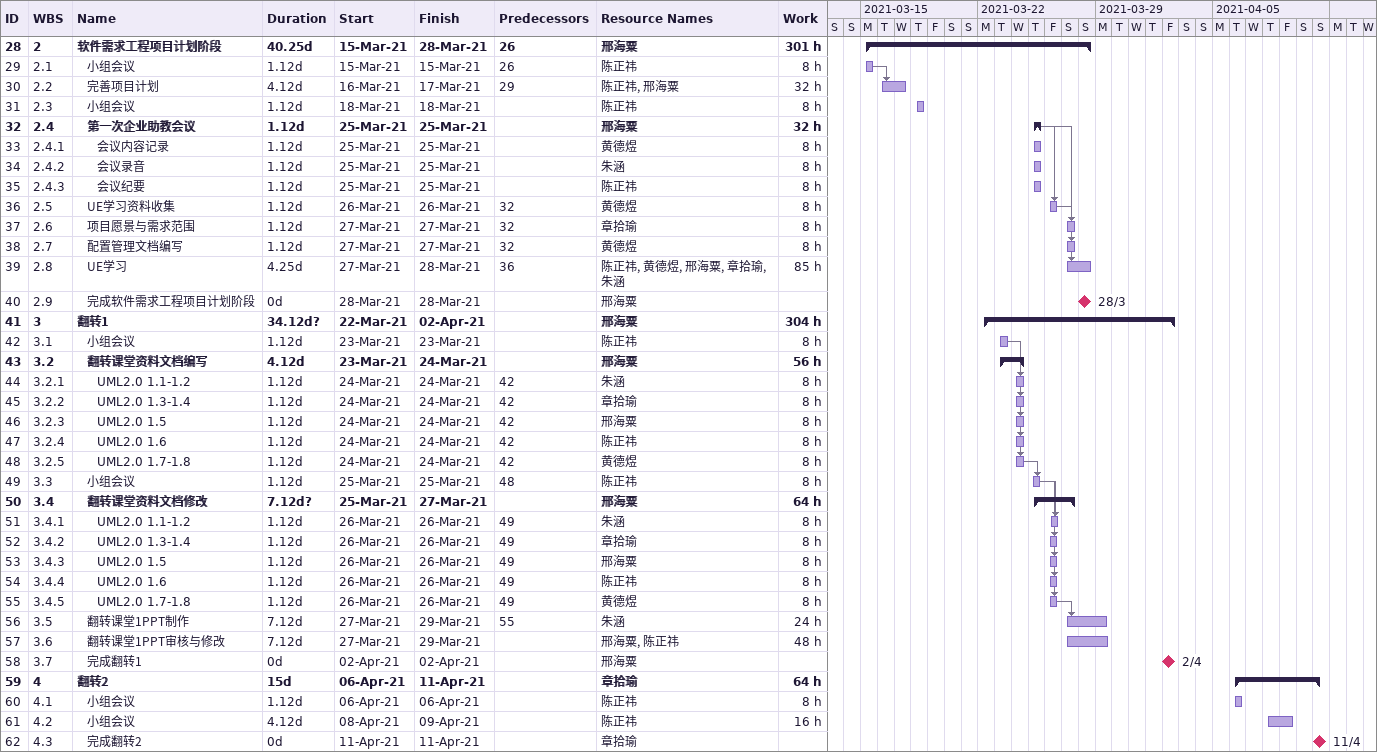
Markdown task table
| ID | WBS | Task | Duration | Start | Finish | Predecessors | Resources | Work (h) |
|---|---|---|---|---|---|---|---|---|
| 28 | 2 | **软件需求工程项目计划阶段** | 40.25d | 2021-03-15 | 2021-03-28 | 26 | 邢海粟 | 301 |
| 29 | 2.1 | 小组会议 | 1.12d | 2021-03-15 | 2021-03-15 | 26 | 陈正祎 | 8 |
| 30 | 2.2 | 完善项目计划 | 4.12d | 2021-03-16 | 2021-03-17 | 29 | 陈正祎, 邢海粟 | 32 |
| 31 | 2.3 | 小组会议 | 1.12d | 2021-03-18 | 2021-03-18 |  | 陈正祎 | 8 |
| 32 | 2.4 | **第一次企业助教会议** | 1.12d | 2021-03-25 | 2021-03-25 |  | 邢海粟 | 32 |
| 33 | 2.4.1 | 会议内容记录 | 1.12d | 2021-03-25 | 2021-03-25 |  | 黄德煜 | 8 |
| 34 | 2.4.2 | 会议录音 | 1.12d | 2021-03-25 | 2021-03-25 |  | 朱涵 | 8 |
| 35 | 2.4.3 | 会议纪要 | 1.12d | 2021-03-25 | 2021-03-25 |  | 陈正祎 | 8 |
| 36 | 2.5 | UE学习资料收集 | 1.12d | 2021-03-26 | 2021-03-26 | 32 | 黄德煜 | 8 |
| 37 | 2.6 | 项目愿景与需求范围 | 1.12d | 2021-03-27 | 2021-03-27 | 32 | 章拾瑜 | 8 |
| 38 | 2.7 | 配置管理文档编写 | 1.12d | 2021-03-27 | 2021-03-27 | 32 | 黄德煜 | 8 |
| 39 | 2.8 | UE学习 | 4.25d | 2021-03-27 | 2021-03-28 | 36 | 陈正祎, 黄德煜, 邢海粟, 章拾瑜, 朱涵 | 85 |
| 40 | 2.9 | 完成软件需求工程项目计划阶段 | 0d | 2021-03-28 | 2021-03-28 |  | 邢海粟 |  |
| 41 | 3 | **翻转1** | 34.12d? | 2021-03-22 | 2021-04-02 |  | 邢海粟 | 304 |
| 42 | 3.1 | 小组会议 | 1.12d | 2021-03-23 | 2021-03-23 |  | 陈正祎 | 8 |
| 43 | 3.2 | **翻转课堂资料文档编写** | 4.12d | 2021-03-23 | 2021-03-24 |  | 邢海粟 | 56 |
| 44 | 3.2.1 | UML2.0 1.1-1.2 | 1.12d | 2021-03-24 | 2021-03-24 | 42 | 朱涵 | 8 |
| 45 | 3.2.2 | UML2.0 1.3-1.4 | 1.12d | 2021-03-24 | 2021-03-24 | 42 | 章拾瑜 | 8 |
| 46 | 3.2.3 | UML2.0 1.5 | 1.12d | 2021-03-24 | 2021-03-24 | 42 | 邢海粟 | 8 |
| 47 | 3.2.4 | UML2.0 1.6 | 1.12d | 2021-03-24 | 2021-03-24 | 42 | 陈正祎 | 8 |
| 48 | 3.2.5 | UML2.0 1.7-1.8 | 1.12d | 2021-03-24 | 2021-03-24 | 42 | 黄德煜 | 8 |
| 49 | 3.3 | 小组会议 | 1.12d | 2021-03-25 | 2021-03-25 | 48 | 陈正祎 | 8 |
| 50 | 3.4 | **翻转课堂资料文档修改** | 7.12d? | 2021-03-25 | 2021-03-27 |  | 邢海粟 | 64 |
| 51 | 3.4.1 | UML2.0 1.1-1.2 | 1.12d | 2021-03-26 | 2021-03-26 | 49 | 朱涵 | 8 |
| 52 | 3.4.2 | UML2.0 1.3-1.4 | 1.12d | 2021-03-26 | 2021-03-26 | 49 | 章拾瑜 | 8 |
| 53 | 3.4.3 | UML2.0 1.5 | 1.12d | 2021-03-26 | 2021-03-26 | 49 | 邢海粟 | 8 |
| 54 | 3.4.4 | UML2.0 1.6 | 1.12d | 2021-03-26 | 2021-03-26 | 49 | 陈正祎 | 8 |
| 55 | 3.4.5 | UML2.0 1.7-1.8 | 1.12d | 2021-03-26 | 2021-03-26 | 49 | 黄德煜 | 8 |
| 56 | 3.5 | 翻转课堂1PPT制作 | 7.12d | 2021-03-27 | 2021-03-29 | 55 | 朱涵 | 24 |
| 57 | 3.6 | 翻转课堂1PPT审核与修改 | 7.12d | 2021-03-27 | 2021-03-29 |  | 邢海粟, 陈正祎 | 48 |
| 58 | 3.7 | 完成翻转1 | 0d | 2021-04-02 | 2021-04-02 |  | 邢海粟 |  |
| 59 | 4 | **翻转2** | 15d | 2021-04-06 | 2021-04-11 |  | 章拾瑜 | 64 |
| 60 | 4.1 | 小组会议 | 1.12d | 2021-04-06 | 2021-04-06 |  | 陈正祎 | 8 |
| 61 | 4.2 | 小组会议 | 4.12d | 2021-04-08 | 2021-04-09 |  | 陈正祎 | 16 |
| 62 | 4.3 | 完成翻转2 | 0d | 2021-04-11 | 2021-04-11 |  | 章拾瑜 |  |
